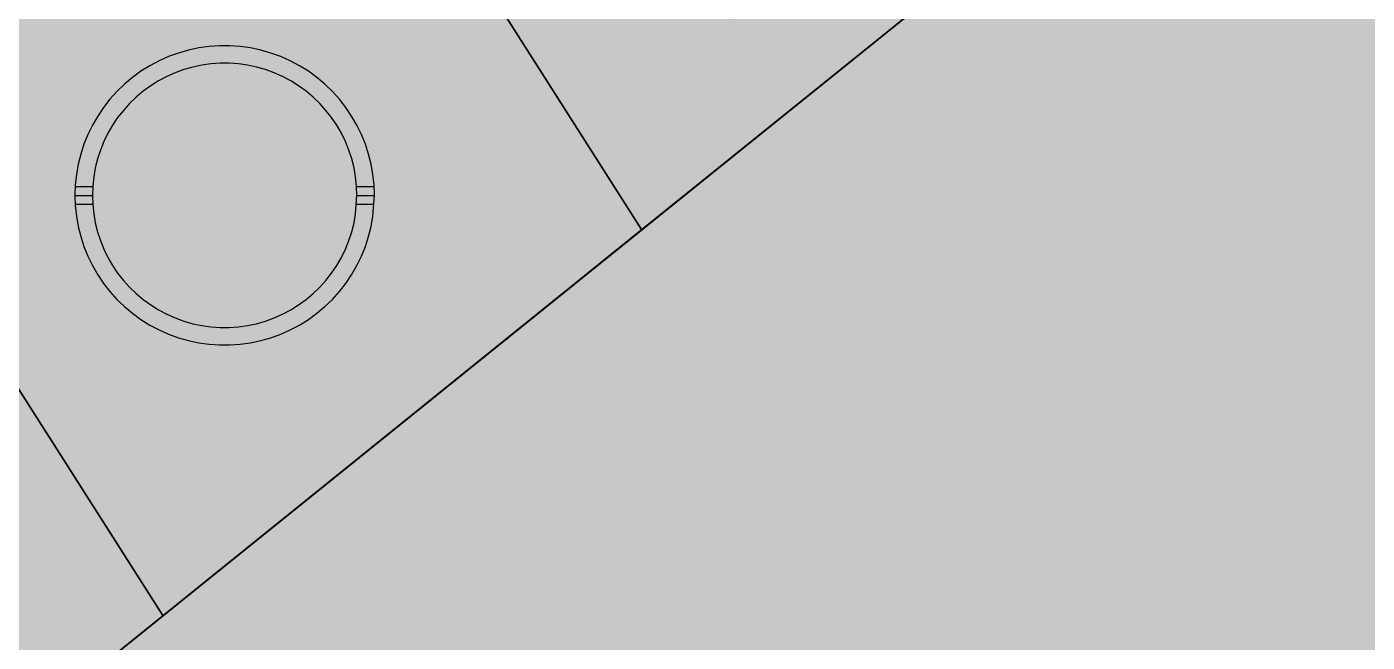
# Model space of a CAD drawing. Extents: x -5280327 to 29700, y -3925683 to 5564800.
# Drawn here: x 19298 to 19899, y 3819 to 4095 of the extents above; entities that cross this region are included whole.
import ezdxf

# ---------------------------------------------------------------- set-up
doc = ezdxf.new("R2010")
doc.units = 0
doc.linetypes.add('6', pattern=[2640.874023, 1320.437012, -1320.437012])
doc.layers.get('0').update_dxf_attribs({"linetype": 'CONTINUOUS'})
for name, color, linetype in [('31_PREDIOS_TOTAL', 7, 'CONTINUOUS'), ('CIRCULO', 7, 'CONTINUOUS'), ('LOTES', 7, 'CONTINUOUS')]:
    doc.layers.add(name, color=color, linetype=linetype)

msp = doc.modelspace()

# ---------------------------------------------------------------- linework, layer by layer
at = {"color": 7, "linetype": '6', "const_width": 10343.08}
msp.add_lwpolyline([(0, 29405.62), (24528.32, 0)], dxfattribs=at)
msp.add_lwpolyline([(0, 29405.62), (24528.32, 0)], dxfattribs=at)
at = {"color": 7}
msp.add_polyline3d([(17635.32, 4495.49, 66061.73), (18499.52, 3138.29, 66061.73), (20519.62, 4766.99, 66061.73), (21709, 6264.81, 66061.73), (21170.51, 7110.5, 66061.73), (17635.32, 4495.49, 66061.73)], dxfattribs=at)
at = {"layer": '31_PREDIOS_TOTAL', "color": 7, "const_width": 0.00153}
for points in [[(19611.98, 4091.06), (19609.08, 4094.66), (19628.82, 4110.57)], [(19626.92, 4103.1), (19611.98, 4091.06)], [(19631.37, 4099.51), (19632.03, 4094.77), (19632.03, 4094.77), (19633.06, 4089.89), (19634.43, 4085.18), (19636.13, 4080.64), (19636.13, 4080.64), (19637.6, 4077.48), (19639.37, 4074.3), (19641.46, 4071.1), (19637.61, 4068), (19637.61, 4068), (19635.73, 4070.71), (19633.86, 4073.99), (19632.01, 4077.83), (19632.01, 4077.83), (19630.34, 4082.02), (19628.99, 4086.34), (19627.97, 4090.79), (19627.97, 4090.79), (19627.28, 4095.16)], [(19658.88, 4085.15), (19655.45, 4089.42), (19659.71, 4092.86), (19663.15, 4088.59), (19658.88, 4085.15)], [(19489.54, 3948.62), (19483.66, 3955.92), (19470.43, 3945.26), (19467.66, 3948.69), (19465.65, 3979.67), (19468.71, 3982.13), (19484.64, 3962.37), (19488.75, 3965.69), (19491.52, 3962.26), (19487.4, 3958.94), (19493.29, 3951.64), (19489.54, 3948.62)], [(19469.81, 3973.1), (19471.35, 3951.66), (19480.89, 3959.36)], [(19441.73, 3934.89), (19441.73, 3934.89), (19439.14, 3938.36), (19437.17, 3941.56), (19435.83, 3944.49), (19435.83, 3944.49), (19435.05, 3947.21), (19434.79, 3949.8), (19435.03, 3952.24), (19435.03, 3952.24), (19435.82, 3954.51), (19437.18, 3956.59), (19439.11, 3958.48), (19439.11, 3958.48), (19440.77, 3959.63), (19442.47, 3960.46), (19444.22, 3960.96), (19444.22, 3960.96), (19445.99, 3961.14), (19447.77, 3961.02), (19449.57, 3960.58), (19449.57, 3960.58), (19451.39, 3959.85), (19453.24, 3958.85), (19455.12, 3957.57), (19455.12, 3957.57), (19457.1, 3955.89), (19459.27, 3953.67), (19461.61, 3950.92), (19461.61, 3950.92), (19464.19, 3947.47), (19466.15, 3944.29), (19467.5, 3941.37), (19467.5, 3941.37), (19468.28, 3938.64), (19468.55, 3936.06), (19468.31, 3933.61), (19468.31, 3933.61), (19467.52, 3931.33), (19466.16, 3929.24), (19464.22, 3927.34), (19464.22, 3927.34), (19461.2, 3925.5), (19458.05, 3924.69), (19454.74, 3924.92), (19454.74, 3924.92), (19450.59, 3926.64), (19446.25, 3929.96), (19441.73, 3934.89)], [(19445.58, 3937.99), (19449.36, 3933.7), (19452.63, 3930.84), (19455.39, 3929.41), (19455.39, 3929.41), (19457.77, 3929.05), (19459.88, 3929.39), (19461.73, 3930.42), (19461.73, 3930.42), (19463.14, 3932.01), (19463.91, 3934.01), (19464.06, 3936.41), (19464.06, 3936.41), (19463.25, 3939.42), (19461.15, 3943.22), (19457.77, 3947.81), (19457.77, 3947.81), (19453.98, 3952.11), (19450.7, 3954.98), (19447.94, 3956.4), (19447.94, 3956.4), (19445.57, 3956.75), (19443.44, 3956.4), (19441.57, 3955.35), (19441.57, 3955.35), (19440.16, 3953.81), (19439.38, 3951.98), (19439.21, 3949.84), (19439.21, 3949.84), (19440.06, 3946.59), (19442.18, 3942.64), (19445.58, 3937.99)], [(19397.22, 3917.91), (19394.32, 3921.5), (19414.06, 3937.42), (19416.4, 3934.51), (19416.4, 3934.51), (19416.32, 3930.65), (19416.61, 3926.36), (19417.27, 3921.62), (19417.27, 3921.62), (19418.3, 3916.74), (19419.66, 3912.03), (19421.37, 3907.49), (19421.37, 3907.49), (19422.83, 3904.33), (19424.61, 3901.15), (19426.69, 3897.95), (19422.85, 3894.85), (19422.85, 3894.85), (19420.96, 3897.56), (19419.1, 3900.84), (19417.25, 3904.68), (19417.25, 3904.68), (19415.58, 3908.87), (19414.23, 3913.19), (19413.21, 3917.64), (19413.21, 3917.64), (19412.52, 3922.01), (19412.17, 3926.12), (19412.15, 3929.95), (19397.22, 3917.91)], [(19444.12, 3912), (19440.68, 3916.27), (19444.95, 3919.7), (19448.39, 3915.44), (19444.12, 3912)]]:
    msp.add_lwpolyline(points, dxfattribs=at)
at = {"layer": '@NUMEROS DE LOTES', "color": 7, "const_width": 9.98}
msp.add_lwpolyline([(19365.19, 4047.93), (19401.36, 4047.93), (19401.36, 4035.77), (19376.86, 4035.77), (19375.55, 4027.54), (19375.55, 4027.54), (19377.24, 4028.27), (19378.92, 4028.87), (19380.58, 4029.34), (19380.58, 4029.34), (19382.23, 4029.67), (19383.87, 4029.87), (19385.5, 4029.94), (19385.5, 4029.94), (19390.64, 4029.38), (19395.09, 4027.73), (19398.85, 4024.96), (19398.85, 4024.96), (19401.7, 4021.36), (19403.41, 4017.18), (19403.98, 4012.43), (19403.98, 4012.43), (19403.68, 4008.94), (19402.8, 4005.53), (19401.34, 4002.22), (19401.34, 4002.22), (19399.34, 3999.21), (19396.84, 3996.72), (19393.86, 3994.74), (19393.86, 3994.74), (19390.33, 3993.31), (19386.19, 3992.45), (19381.46, 3992.16), (19381.46, 3992.16), (19378.02, 3992.27), (19374.92, 3992.62), (19372.16, 3993.19), (19372.16, 3993.19), (19369.71, 3993.99), (19367.52, 3995.01), (19365.58, 3996.26), (19365.58, 3996.26), (19363.89, 3997.68), (19362.42, 3999.22), (19361.19, 4000.88), (19361.19, 4000.88), (19360.13, 4002.74), (19359.19, 4004.88), (19358.38, 4007.31), (19373.79, 4008.99), (19373.79, 4008.99), (19374.33, 4006.72), (19375.2, 4004.84), (19376.41, 4003.36), (19376.41, 4003.36), (19377.87, 4002.29), (19379.5, 4001.65), (19381.31, 4001.44), (19381.31, 4001.44), (19383.31, 4001.7), (19385.06, 4002.51), (19386.56, 4003.85), (19386.56, 4003.85), (19387.72, 4005.72), (19388.41, 4008.12), (19388.64, 4011.05), (19388.64, 4011.05), (19388.41, 4014.02), (19387.71, 4016.42), (19386.55, 4018.23), (19386.55, 4018.23), (19385, 4019.5), (19383.14, 4020.26), (19380.97, 4020.51), (19380.97, 4020.51), (19379.52, 4020.39), (19378.1, 4020.03), (19376.71, 4019.43), (19376.71, 4019.43), (19375.65, 4018.76), (19374.53, 4017.81), (19373.34, 4016.58), (19360.36, 4018.45), (19365.19, 4047.93)], dxfattribs=at)
at = {"layer": 'CIRCULO', "color": 7}
for points in [[(19453.47, 4019.41, -33030.86), (19453.31, 4024.09, -33030.86), (19452.82, 4028.75, -33030.86), (19452.01, 4033.37, -33030.86), (19450.87, 4037.91, -33030.86), (19449.42, 4042.37, -33030.86), (19447.67, 4046.71, -33030.86), (19445.62, 4050.93, -33030.86), (19443.27, 4054.98, -33030.86), (19440.65, 4058.87, -33030.86), (19437.77, 4062.56, -33030.86), (19434.63, 4066.05, -33030.86), (19431.26, 4069.3, -33030.86), (19427.67, 4072.31, -33030.86), (19423.88, 4075.07, -33030.86), (19419.9, 4077.55, -33030.86), (19415.77, 4079.75, -33030.86), (19411.49, 4081.66, -33030.86), (19407.08, 4083.26, -33030.86), (19402.58, 4084.55, -33030.86), (19397.99, 4085.53, -33030.86), (19393.35, 4086.18, -33030.86), (19388.68, 4086.5, -33030.86), (19383.99, 4086.5, -33030.86), (19379.32, 4086.18, -33030.86), (19374.68, 4085.53, -33030.86), (19370.09, 4084.55, -33030.86), (19365.59, 4083.26, -33030.86), (19361.18, 4081.66, -33030.86), (19356.9, 4079.75, -33030.86), (19352.76, 4077.55, -33030.86), (19348.79, 4075.07, -33030.86), (19345, 4072.31, -33030.86), (19341.41, 4069.3, -33030.86), (19338.04, 4066.05, -33030.86), (19334.9, 4062.56, -33030.86), (19332.02, 4058.87, -33030.86), (19329.4, 4054.98, -33030.86), (19327.05, 4050.93, -33030.86), (19325, 4046.71, -33030.86), (19323.24, 4042.37, -33030.86), (19321.8, 4037.91, -33030.86), (19320.66, 4033.37, -33030.86), (19319.85, 4028.75, -33030.86), (19319.36, 4024.09, -33030.86), (19319.19, 4019.41, -33030.86), (19319.36, 4014.72, -33030.86), (19319.85, 4010.06, -33030.86), (19320.66, 4005.45, -33030.86), (19321.8, 4000.9, -33030.86), (19323.24, 3996.44, -33030.86), (19325, 3992.1, -33030.86), (19327.05, 3987.89, -33030.86), (19329.4, 3983.83, -33030.86), (19332.02, 3979.94, -33030.86), (19334.9, 3976.25, -33030.86), (19338.04, 3972.77, -33030.86), (19341.41, 3969.51, -33030.86), (19345, 3966.5, -33030.86), (19348.79, 3963.74, -33030.86), (19352.76, 3961.26, -33030.86), (19356.9, 3959.06, -33030.86), (19361.18, 3957.15, -33030.86), (19365.59, 3955.55, -33030.86), (19370.09, 3954.26, -33030.86), (19374.68, 3953.29, -33030.86), (19379.32, 3952.63, -33030.86), (19383.99, 3952.31, -33030.86), (19388.68, 3952.31, -33030.86), (19393.35, 3952.63, -33030.86), (19397.99, 3953.29, -33030.86), (19402.58, 3954.26, -33030.86), (19407.08, 3955.55, -33030.86), (19411.49, 3957.15, -33030.86), (19415.77, 3959.06, -33030.86), (19419.9, 3961.26, -33030.86), (19423.88, 3963.74, -33030.86), (19427.67, 3966.5, -33030.86), (19431.26, 3969.51, -33030.86), (19434.63, 3972.77, -33030.86), (19437.77, 3976.25, -33030.86), (19440.65, 3979.94, -33030.86), (19443.27, 3983.83, -33030.86), (19445.62, 3987.89, -33030.86), (19447.67, 3992.1, -33030.86), (19449.42, 3996.44, -33030.86), (19450.87, 4000.9, -33030.86), (19452.01, 4005.45, -33030.86), (19452.82, 4010.06, -33030.86), (19453.47, 4019.41, -33030.86)], [(19445.64, 4019.41, -33030.86), (19445.5, 4023.54, -33030.86), (19445.06, 4027.66, -33030.86), (19444.34, 4031.74, -33030.86), (19443.34, 4035.75, -33030.86), (19442.06, 4039.69, -33030.86), (19440.51, 4043.53, -33030.86), (19438.7, 4047.25, -33030.86), (19436.63, 4050.83, -33030.86), (19434.31, 4054.27, -33030.86), (19431.77, 4057.53, -33030.86), (19429, 4060.6, -33030.86), (19426.02, 4063.48, -33030.86), (19422.85, 4066.14, -33030.86), (19419.5, 4068.57, -33030.86), (19415.99, 4070.77, -33030.86), (19412.33, 4072.71, -33030.86), (19408.55, 4074.39, -33030.86), (19404.66, 4075.81, -33030.86), (19400.68, 4076.95, -33030.86), (19396.63, 4077.81, -33030.86), (19392.53, 4078.39, -33030.86), (19388.4, 4078.68, -33030.86), (19384.26, 4078.68, -33030.86), (19380.13, 4078.39, -33030.86), (19376.04, 4077.81, -33030.86), (19371.99, 4076.95, -33030.86), (19368.01, 4075.81, -33030.86), (19364.12, 4074.39, -33030.86), (19360.34, 4072.71, -33030.86), (19356.68, 4070.77, -33030.86), (19353.17, 4068.57, -33030.86), (19349.82, 4066.14, -33030.86), (19346.65, 4063.48, -33030.86), (19343.67, 4060.6, -33030.86), (19340.9, 4057.53, -33030.86), (19338.35, 4054.27, -33030.86), (19336.04, 4050.83, -33030.86), (19333.97, 4047.25, -33030.86), (19332.15, 4043.53, -33030.86), (19330.6, 4039.69, -33030.86), (19329.32, 4035.75, -33030.86), (19328.32, 4031.74, -33030.86), (19327.6, 4027.66, -33030.86), (19327.17, 4023.54, -33030.86), (19327.03, 4019.41, -33030.86), (19327.17, 4015.27, -33030.86), (19327.6, 4011.15, -33030.86), (19328.32, 4007.08, -33030.86), (19329.32, 4003.06, -33030.86), (19330.6, 3999.12, -33030.86), (19332.15, 3995.28, -33030.86), (19333.97, 3991.56, -33030.86), (19336.04, 3987.98, -33030.86), (19338.35, 3984.55, -33030.86), (19340.9, 3981.28, -33030.86), (19343.67, 3978.21, -33030.86), (19346.65, 3975.33, -33030.86), (19349.82, 3972.67, -33030.86), (19353.17, 3970.24, -33030.86), (19356.68, 3968.04, -33030.86), (19360.34, 3966.1, -33030.86), (19364.12, 3964.42, -33030.86), (19368.01, 3963, -33030.86), (19371.99, 3961.86, -33030.86), (19376.04, 3961, -33030.86), (19380.13, 3960.42, -33030.86), (19384.26, 3960.14, -33030.86), (19388.4, 3960.14, -33030.86), (19392.53, 3960.42, -33030.86), (19396.63, 3961, -33030.86), (19400.68, 3961.86, -33030.86), (19404.66, 3963, -33030.86), (19408.55, 3964.42, -33030.86), (19412.33, 3966.1, -33030.86), (19415.99, 3968.04, -33030.86), (19419.5, 3970.24, -33030.86), (19422.85, 3972.67, -33030.86), (19426.02, 3975.33, -33030.86), (19429, 3978.21, -33030.86), (19431.77, 3981.28, -33030.86), (19434.31, 3984.55, -33030.86), (19436.63, 3987.98, -33030.86), (19438.7, 3991.56, -33030.86), (19440.51, 3995.28, -33030.86), (19442.06, 3999.12, -33030.86), (19443.34, 4003.06, -33030.86), (19444.34, 4007.08, -33030.86), (19445.06, 4011.15, -33030.86), (19445.64, 4019.41, -33030.86)], [(19319.31, 4023.32, -33030.86), (19327.16, 4023.32, -33030.86)], [(19445.51, 4023.32, -33030.86), (19453.36, 4023.32, -33030.86)], [(19319.19, 4019.41, -33030.86), (19327.03, 4019.41, -33030.86)], [(19319.31, 4015.49, -33030.86), (19327.16, 4015.49, -33030.86)], [(19445.51, 4015.49, -33030.86), (19453.36, 4015.49, -33030.86)], [(19445.64, 4019.41, -33030.86), (19453.47, 4019.41, -33030.86)]]:
    msp.add_polyline3d(points, dxfattribs=at)
at = {"layer": 'LOTES', "color": 7}
for points in [[(19397.35, 4790.86), (19175.55, 4628.77), (19573.34, 4004.06), (19788.1, 4177.21), (19397.35, 4790.86)], [(19175.55, 4628.77), (18953.75, 4466.67), (19358.58, 3830.9), (19573.34, 4004.06), (19175.55, 4628.77)], [(18953.75, 4466.67), (18731.94, 4304.58), (19143.81, 3657.75), (19358.58, 3830.9), (18953.75, 4466.67)]]:
    msp.add_lwpolyline(points, dxfattribs=at)
for points in [[(18740.07, 5312.68, 66061.73), (19573.34, 4004.06, 66061.73)], [(18519.12, 5149.24, 66061.73), (19358.58, 3830.9, 66061.73)], [(19788.1, 4177.21, 33030.86), (19397.35, 4790.86, 33030.86), (19175.55, 4628.77, 33030.86), (19573.34, 4004.06, 33030.86)], [(18499.52, 3138.29, 33030.86), (20519.62, 4766.99, 33030.86)], [(19573.34, 4004.06, 33030.86), (19175.55, 4628.77, 33030.86), (18953.75, 4466.67, 33030.86), (19358.58, 3830.9, 33030.86)], [(19358.58, 3830.9, 33030.86), (18953.75, 4466.67, 33030.86), (18731.94, 4304.58, 33030.86), (19143.81, 3657.75, 33030.86)]]:
    msp.add_polyline3d(points, dxfattribs=at)

doc.saveas('drawing.dxf')
